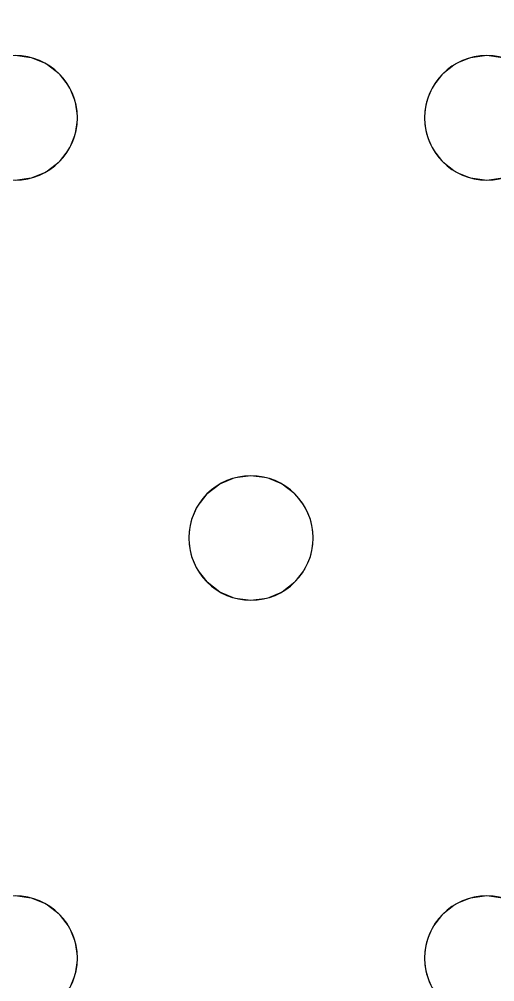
# Model space of a CAD drawing. Header units: millimetres. Extents: x -1 to 1601, y -701 to 1.
# Drawn here: x 340.1 to 370.7, y -153.5 to -91.7 of the extents above; entities that cross this region are included whole.
import ezdxf

# ---------------------------------------------------------------- set-up
doc = ezdxf.new("R2010")
doc.units = ezdxf.units.MM
doc.layers.add('IQ_200_3D', color=1, linetype='Continuous')
doc.layers.add('IQ_204_2D', color=7, linetype='Continuous')

msp = doc.modelspace()

# ---------------------------------------------------------------- linework, layer by layer
at = {"layer": 'IQ_200_3D', "lineweight": 18}
for points, invisible_edges in [([(122.762, -68.034, 850), (1477.238, -68.034, 850), (1477.238, -397.966, 850), (122.762, -397.966, 850)], 10), ([(122.762, -68.034, 860), (122.762, -397.966, 860), (1477.238, -397.966, 860), (1477.238, -68.034, 860)], 5), ([(430.882, -94, 888), (401.584, -94.136, 888), (400.549, -94, 888), (124.649, -73, 888)], 13), ([(124.649, -73, 888), (400.549, -94, 888), (370.216, -94, 888), (339.882, -94, 888)], 15), ([(430.882, -94, 888), (124.649, -73, 888), (754.549, -73, 888)], 13), ([(430.882, -94, 890), (461.216, -94, 890), (754.549, -73, 890), (124.649, -73, 890)], 11), ([(400.549, -94, 890), (401.584, -94.136, 890), (430.882, -94, 890), (124.649, -73, 890)], 14), ([(370.216, -94, 890), (400.549, -94, 890), (124.649, -73, 890), (339.882, -94, 890)], 15), ([(339.882, -94, 888), (340.918, -94.136, 888), (340.918, -94.136, 890), (339.882, -94, 890)], 10), ([(340.918, -94.136, 888), (339.882, -94, 888), (370.216, -94, 888), (369.18, -94.136, 888)], 10), ([(340.918, -94.136, 890), (370.216, -94, 890), (339.882, -94, 890)], 3), ([(369.18, -94.136, 890), (370.216, -94, 890), (340.918, -94.136, 890), (341.882, -94.536, 890)], 10), ([(369.18, -94.136, 888), (370.216, -94, 888), (370.216, -94, 890), (369.18, -94.136, 890)], 10), ([(370.216, -94, 888), (371.251, -94.136, 888), (371.251, -94.136, 890), (370.216, -94, 890)], 10), ([(371.251, -94.136, 888), (370.216, -94, 888), (400.549, -94, 888), (399.514, -94.136, 888)], 10), ([(371.251, -94.136, 890), (399.514, -94.136, 890), (400.549, -94, 890), (370.216, -94, 890)], 5), ([(341.882, -94.536, 890), (340.918, -94.136, 890), (340.918, -94.136, 888), (341.882, -94.536, 888)], 10), ([(341.882, -94.536, 888), (340.918, -94.136, 888), (369.18, -94.136, 888), (368.216, -94.536, 888)], 10), ([(368.216, -94.536, 890), (369.18, -94.136, 890), (341.882, -94.536, 890), (342.711, -95.172, 890)], 10), ([(342.711, -95.172, 890), (341.882, -94.536, 890), (341.882, -94.536, 888), (342.711, -95.172, 888)], 10), ([(342.711, -95.172, 888), (341.882, -94.536, 888), (368.216, -94.536, 888), (367.387, -95.172, 888)], 10), ([(367.387, -95.172, 890), (368.216, -94.536, 890), (342.711, -95.172, 890), (343.347, -96, 890)], 10), ([(368.216, -94.536, 890), (367.387, -95.172, 890), (367.387, -95.172, 888), (368.216, -94.536, 888)], 10), ([(369.18, -94.136, 890), (368.216, -94.536, 890), (368.216, -94.536, 888), (369.18, -94.136, 888)], 10), ([(343.347, -96, 890), (342.711, -95.172, 890), (342.711, -95.172, 888), (343.347, -96, 888)], 10), ([(367.387, -95.172, 888), (366.752, -96, 888), (343.347, -96, 888), (342.711, -95.172, 888)], 10), ([(366.752, -96, 890), (367.387, -95.172, 890), (343.347, -96, 890), (343.746, -96.965, 890)], 10), ([(367.387, -95.172, 890), (366.752, -96, 890), (366.752, -96, 888), (367.387, -95.172, 888)], 10), ([(343.746, -96.965, 890), (343.347, -96, 890), (343.347, -96, 888), (343.746, -96.965, 888)], 10), ([(343.746, -96.965, 888), (343.347, -96, 888), (366.752, -96, 888), (366.352, -96.965, 888)], 10), ([(343.746, -96.965, 890), (343.882, -98, 890), (366.352, -96.965, 890), (366.752, -96, 890)], 10), ([(366.752, -96, 890), (366.352, -96.965, 890), (366.352, -96.965, 888), (366.752, -96, 888)], 10), ([(343.882, -98, 890), (343.746, -96.965, 890), (343.746, -96.965, 888), (343.882, -98, 888)], 2), ([(343.882, -98, 888), (343.746, -96.965, 888), (366.352, -96.965, 888), (366.216, -98, 888)], 10), ([(366.216, -98, 890), (366.352, -96.965, 890), (343.882, -98, 890), (343.746, -99.035, 890)], 10), ([(366.352, -96.965, 890), (366.216, -98, 890), (366.216, -98, 888), (366.352, -96.965, 888)], 8), ([(343.746, -99.035, 890), (343.882, -98, 890), (343.882, -98, 888), (343.746, -99.035, 888)], 8), ([(343.746, -99.035, 888), (343.882, -98, 888), (366.216, -98, 888), (366.352, -99.035, 888)], 10), ([(343.746, -99.035, 890), (366.352, -99.035, 890), (366.216, -98, 890)], 13), ([(366.216, -98, 890), (366.352, -99.035, 890), (366.352, -99.035, 888), (366.216, -98, 888)], 2), ([(343.347, -100, 890), (343.746, -99.035, 890), (343.746, -99.035, 888), (343.347, -100, 888)], 10), ([(343.347, -100, 888), (343.746, -99.035, 888), (366.352, -99.035, 888), (366.752, -100, 888)], 10), ([(343.347, -100, 890), (366.752, -100, 890), (366.352, -99.035, 890), (343.746, -99.035, 890)], 5), ([(366.352, -99.035, 890), (366.752, -100, 890), (366.752, -100, 888), (366.352, -99.035, 888)], 10), ([(342.711, -100.828, 890), (343.347, -100, 890), (343.347, -100, 888), (342.711, -100.828, 888)], 10), ([(343.347, -100, 888), (366.752, -100, 888), (355.049, -121, 888), (342.711, -100.828, 888)], 7), ([(342.711, -100.828, 890), (354.014, -121.136, 890), (355.049, -121, 890), (343.347, -100, 890)], 5), ([(355.049, -121, 890), (367.387, -100.828, 890), (366.752, -100, 890), (343.347, -100, 890)], 13), ([(367.387, -100.828, 888), (356.084, -121.136, 888), (355.049, -121, 888), (366.752, -100, 888)], 5), ([(366.752, -100, 890), (367.387, -100.828, 890), (367.387, -100.828, 888), (366.752, -100, 888)], 10), ([(341.882, -101.464, 890), (342.711, -100.828, 890), (342.711, -100.828, 888), (341.882, -101.464, 888)], 10), ([(341.882, -101.464, 888), (342.711, -100.828, 888), (354.014, -121.136, 888), (353.049, -121.536, 888)], 10), ([(354.014, -121.136, 890), (342.711, -100.828, 890), (341.882, -101.464, 890)], 13), ([(355.049, -121, 888), (354.014, -121.136, 888), (342.711, -100.828, 888)], 14), ([(356.084, -121.136, 890), (367.387, -100.828, 890), (355.049, -121, 890)], 3), ([(368.216, -101.464, 888), (357.049, -121.536, 888), (356.084, -121.136, 888), (367.387, -100.828, 888)], 5), ([(356.084, -121.136, 890), (357.049, -121.536, 890), (368.216, -101.464, 890), (367.387, -100.828, 890)], 10), ([(367.387, -100.828, 890), (368.216, -101.464, 890), (368.216, -101.464, 888), (367.387, -100.828, 888)], 10), ([(351.585, -123, 888), (328.579, -123.965, 888), (328.18, -123, 888), (339.882, -102, 888)], 13), ([(351.585, -123, 890), (352.221, -122.172, 890), (339.882, -102, 890), (328.18, -123, 890)], 14), ([(340.918, -101.864, 888), (339.882, -102, 888), (339.882, -102, 890), (340.918, -101.864, 890)], 10), ([(339.882, -102, 888), (340.918, -101.864, 888), (352.221, -122.172, 888), (351.585, -123, 888)], 10), ([(352.221, -122.172, 890), (353.049, -121.536, 890), (340.918, -101.864, 890), (339.882, -102, 890)], 10), ([(340.918, -101.864, 890), (341.882, -101.464, 890), (341.882, -101.464, 888), (340.918, -101.864, 888)], 10), ([(340.918, -101.864, 888), (341.882, -101.464, 888), (353.049, -121.536, 888), (352.221, -122.172, 888)], 10), ([(353.049, -121.536, 890), (354.014, -121.136, 890), (341.882, -101.464, 890), (340.918, -101.864, 890)], 10), ([(369.18, -101.864, 888), (357.878, -122.172, 888), (357.049, -121.536, 888), (368.216, -101.464, 888)], 5), ([(368.216, -101.464, 890), (357.049, -121.536, 890), (369.18, -101.864, 890)], 3), ([(357.878, -122.172, 890), (370.216, -102, 890), (369.18, -101.864, 890), (357.049, -121.536, 890)], 5), ([(370.216, -102, 888), (358.513, -123, 888), (357.878, -122.172, 888), (369.18, -101.864, 888)], 5), ([(358.513, -123, 890), (370.216, -102, 890), (357.878, -122.172, 890)], 3), ([(381.918, -123, 888), (358.913, -123.965, 888), (358.513, -123, 888), (370.216, -102, 888)], 13), ([(370.216, -102, 890), (358.513, -123, 890), (381.918, -123, 890), (382.554, -122.172, 890)], 11), ([(368.216, -101.464, 890), (369.18, -101.864, 890), (369.18, -101.864, 888), (368.216, -101.464, 888)], 10), ([(370.216, -102, 888), (369.18, -101.864, 888), (369.18, -101.864, 890), (370.216, -102, 890)], 10), ([(371.251, -101.864, 888), (370.216, -102, 888), (370.216, -102, 890), (371.251, -101.864, 890)], 10), ([(382.554, -122.172, 888), (381.918, -123, 888), (370.216, -102, 888), (371.251, -101.864, 888)], 10), ([(371.251, -101.864, 890), (370.216, -102, 890), (382.554, -122.172, 890), (383.382, -121.536, 890)], 10), ([(354.014, -121.136, 890), (353.049, -121.536, 890), (353.049, -121.536, 888), (354.014, -121.136, 888)], 10), ([(354.014, -121.136, 888), (355.049, -121, 888), (355.049, -121, 890), (354.014, -121.136, 890)], 10), ([(355.049, -121, 888), (356.084, -121.136, 888), (356.084, -121.136, 890), (355.049, -121, 890)], 10), ([(357.049, -121.536, 890), (356.084, -121.136, 890), (356.084, -121.136, 888), (357.049, -121.536, 888)], 10), ([(353.049, -121.536, 890), (352.221, -122.172, 890), (352.221, -122.172, 888), (353.049, -121.536, 888)], 10), ([(357.878, -122.172, 890), (357.049, -121.536, 890), (357.049, -121.536, 888), (357.878, -122.172, 888)], 10), ([(352.221, -122.172, 890), (351.585, -123, 890), (351.585, -123, 888), (352.221, -122.172, 888)], 10), ([(358.513, -123, 890), (357.878, -122.172, 890), (357.878, -122.172, 888), (358.513, -123, 888)], 10), ([(328.579, -123.965, 890), (351.185, -123.965, 890), (351.585, -123, 890), (328.18, -123, 890)], 5), ([(351.185, -123.965, 888), (328.716, -125, 888), (328.579, -123.965, 888), (351.585, -123, 888)], 5), ([(351.585, -123, 890), (351.185, -123.965, 890), (351.185, -123.965, 888), (351.585, -123, 888)], 10), ([(358.913, -123.965, 890), (358.513, -123, 890), (358.513, -123, 888), (358.913, -123.965, 888)], 10), ([(358.913, -123.965, 890), (381.519, -123.965, 890), (381.918, -123, 890), (358.513, -123, 890)], 5), ([(358.913, -123.965, 888), (381.918, -123, 888), (381.519, -123.965, 888), (359.049, -125, 888)], 5), ([(351.049, -125, 888), (328.579, -126.035, 888), (328.716, -125, 888), (351.185, -123.965, 888)], 5), ([(328.716, -125, 890), (351.049, -125, 890), (351.185, -123.965, 890), (328.579, -123.965, 890)], 5), ([(351.185, -123.965, 890), (351.049, -125, 890), (351.049, -125, 888), (351.185, -123.965, 888)], 8), ([(359.049, -125, 890), (358.913, -123.965, 890), (358.913, -123.965, 888), (359.049, -125, 888)], 2), ([(381.382, -125, 888), (358.913, -126.035, 888), (359.049, -125, 888), (381.519, -123.965, 888)], 5), ([(381.519, -123.965, 890), (358.913, -123.965, 890), (359.049, -125, 890), (381.382, -125, 890)], 5), ([(328.579, -126.035, 888), (351.049, -125, 888), (351.185, -126.035, 888)], 13), ([(328.579, -126.035, 890), (351.185, -126.035, 890), (351.049, -125, 890), (328.716, -125, 890)], 5), ([(351.049, -125, 890), (351.185, -126.035, 890), (351.185, -126.035, 888), (351.049, -125, 888)], 2), ([(358.913, -126.035, 888), (381.382, -125, 888), (381.519, -126.035, 888), (358.513, -127, 888)], 5), ([(358.913, -126.035, 890), (359.049, -125, 890), (359.049, -125, 888), (358.913, -126.035, 888)], 8), ([(358.913, -126.035, 890), (381.519, -126.035, 890), (381.382, -125, 890), (359.049, -125, 890)], 5), ([(328.18, -127, 888), (328.579, -126.035, 888), (351.185, -126.035, 888), (351.585, -127, 888)], 10), ([(328.18, -127, 890), (351.585, -127, 890), (351.185, -126.035, 890), (328.579, -126.035, 890)], 5), ([(351.185, -126.035, 890), (351.585, -127, 890), (351.585, -127, 888), (351.185, -126.035, 888)], 10), ([(358.513, -127, 890), (358.913, -126.035, 890), (358.913, -126.035, 888), (358.513, -127, 888)], 10), ([(358.513, -127, 888), (381.519, -126.035, 888), (381.918, -127, 888), (370.216, -148, 888)], 13), ([(381.918, -127, 890), (381.519, -126.035, 890), (358.513, -127, 890), (370.216, -148, 890)], 14), ([(358.913, -126.035, 890), (358.513, -127, 890), (381.519, -126.035, 890)], 14), ([(339.882, -148, 888), (327.544, -127.828, 888), (328.18, -127, 888), (351.585, -127, 888)], 13), ([(339.882, -148, 890), (352.221, -127.828, 890), (351.585, -127, 890), (328.18, -127, 890)], 13), ([(352.221, -127.828, 888), (340.918, -148.136, 888), (339.882, -148, 888), (351.585, -127, 888)], 5), ([(351.585, -127, 890), (352.221, -127.828, 890), (352.221, -127.828, 888), (351.585, -127, 888)], 10), ([(357.878, -127.828, 890), (358.513, -127, 890), (358.513, -127, 888), (357.878, -127.828, 888)], 10), ([(357.878, -127.828, 888), (358.513, -127, 888), (370.216, -148, 888), (369.18, -148.136, 888)], 10), ([(358.513, -127, 890), (357.878, -127.828, 890), (370.216, -148, 890)], 14), ([(382.554, -127.828, 888), (371.251, -148.136, 888), (370.216, -148, 888), (381.918, -127, 888)], 5), ([(382.554, -127.828, 890), (381.918, -127, 890), (370.216, -148, 890), (371.251, -148.136, 890)], 10), ([(340.918, -148.136, 890), (353.049, -128.464, 890), (352.221, -127.828, 890), (339.882, -148, 890)], 5), ([(353.049, -128.464, 888), (341.882, -148.536, 888), (340.918, -148.136, 888), (352.221, -127.828, 888)], 5), ([(352.221, -127.828, 890), (353.049, -128.464, 890), (353.049, -128.464, 888), (352.221, -127.828, 888)], 10), ([(357.049, -128.464, 890), (357.878, -127.828, 890), (357.878, -127.828, 888), (357.049, -128.464, 888)], 10), ([(357.049, -128.464, 888), (357.878, -127.828, 888), (369.18, -148.136, 888), (368.216, -148.536, 888)], 10), ([(357.878, -127.828, 890), (357.049, -128.464, 890), (369.18, -148.136, 890), (370.216, -148, 890)], 10), ([(341.882, -148.536, 890), (354.014, -128.864, 890), (353.049, -128.464, 890), (340.918, -148.136, 890)], 5), ([(353.049, -128.464, 888), (354.014, -128.864, 888), (341.882, -148.536, 888)], 14), ([(353.049, -128.464, 890), (354.014, -128.864, 890), (354.014, -128.864, 888), (353.049, -128.464, 888)], 10), ([(356.084, -128.864, 890), (357.049, -128.464, 890), (357.049, -128.464, 888), (356.084, -128.864, 888)], 10), ([(356.084, -128.864, 888), (357.049, -128.464, 888), (368.216, -148.536, 888), (367.387, -149.172, 888)], 10), ([(357.049, -128.464, 890), (356.084, -128.864, 890), (368.216, -148.536, 890), (369.18, -148.136, 890)], 10), ([(342.711, -149.172, 888), (341.882, -148.536, 888), (354.014, -128.864, 888), (355.049, -129, 888)], 10), ([(354.014, -128.864, 890), (341.882, -148.536, 890), (342.711, -149.172, 890)], 13), ([(342.711, -149.172, 890), (343.347, -150, 890), (355.049, -129, 890), (354.014, -128.864, 890)], 10), ([(343.347, -150, 888), (342.711, -149.172, 888), (355.049, -129, 888), (366.752, -150, 888)], 14), ([(343.347, -150, 890), (343.746, -150.965, 890), (366.752, -150, 890), (355.049, -129, 890)], 14), ([(355.049, -129, 888), (354.014, -128.864, 888), (354.014, -128.864, 890), (355.049, -129, 890)], 10), ([(356.084, -128.864, 888), (355.049, -129, 888), (355.049, -129, 890), (356.084, -128.864, 890)], 10), ([(355.049, -129, 888), (356.084, -128.864, 888), (367.387, -149.172, 888), (366.752, -150, 888)], 10), ([(367.387, -149.172, 890), (356.084, -128.864, 890), (355.049, -129, 890), (366.752, -150, 890)], 5), ([(368.216, -148.536, 890), (356.084, -128.864, 890), (367.387, -149.172, 890)], 3), ([(339.882, -148, 888), (340.918, -148.136, 888), (340.918, -148.136, 890), (339.882, -148, 890)], 10), ([(341.882, -148.536, 890), (340.918, -148.136, 890), (340.918, -148.136, 888), (341.882, -148.536, 888)], 10), ([(369.18, -148.136, 890), (368.216, -148.536, 890), (368.216, -148.536, 888), (369.18, -148.136, 888)], 10), ([(369.18, -148.136, 888), (370.216, -148, 888), (370.216, -148, 890), (369.18, -148.136, 890)], 10), ([(370.216, -148, 888), (371.251, -148.136, 888), (371.251, -148.136, 890), (370.216, -148, 890)], 10), ([(342.711, -149.172, 890), (341.882, -148.536, 890), (341.882, -148.536, 888), (342.711, -149.172, 888)], 10), ([(368.216, -148.536, 890), (367.387, -149.172, 890), (367.387, -149.172, 888), (368.216, -148.536, 888)], 10), ([(343.347, -150, 890), (342.711, -149.172, 890), (342.711, -149.172, 888), (343.347, -150, 888)], 10), ([(367.387, -149.172, 890), (366.752, -150, 890), (366.752, -150, 888), (367.387, -149.172, 888)], 10), ([(343.746, -150.965, 890), (343.347, -150, 890), (343.347, -150, 888), (343.746, -150.965, 888)], 10), ([(343.746, -150.965, 888), (343.347, -150, 888), (366.752, -150, 888), (366.352, -150.965, 888)], 10), ([(366.352, -150.965, 890), (366.752, -150, 890), (343.746, -150.965, 890), (343.882, -152, 890)], 10), ([(366.752, -150, 890), (366.352, -150.965, 890), (366.352, -150.965, 888), (366.752, -150, 888)], 10), ([(343.882, -152, 890), (343.746, -150.965, 890), (343.746, -150.965, 888), (343.882, -152, 888)], 2), ([(343.882, -152, 888), (343.746, -150.965, 888), (366.352, -150.965, 888), (366.216, -152, 888)], 10), ([(366.216, -152, 890), (366.352, -150.965, 890), (343.882, -152, 890), (343.746, -153.035, 890)], 10), ([(366.352, -150.965, 890), (366.216, -152, 890), (366.216, -152, 888), (366.352, -150.965, 888)], 8), ([(343.746, -153.035, 890), (343.882, -152, 890), (343.882, -152, 888), (343.746, -153.035, 888)], 8), ([(343.746, -153.035, 888), (343.882, -152, 888), (366.216, -152, 888), (366.352, -153.035, 888)], 10), ([(343.746, -153.035, 890), (366.352, -153.035, 890), (366.216, -152, 890)], 13), ([(366.216, -152, 890), (366.352, -153.035, 890), (366.352, -153.035, 888), (366.216, -152, 888)], 2), ([(343.347, -154, 890), (343.746, -153.035, 890), (343.746, -153.035, 888), (343.347, -154, 888)], 10), ([(343.347, -154, 888), (343.746, -153.035, 888), (366.352, -153.035, 888), (366.752, -154, 888)], 10), ([(343.347, -154, 890), (366.752, -154, 890), (366.352, -153.035, 890), (343.746, -153.035, 890)], 5), ([(366.352, -153.035, 890), (366.752, -154, 890), (366.752, -154, 888), (366.352, -153.035, 888)], 10)]:
    msp.add_3dface(points, dxfattribs=dict(at, invisible_edges=invisible_edges))
at = {"layer": 'IQ_204_2D'}
for centre, start, end in [((339.882, -98), 0, 180), ((370.216, -98), 0, 180), ((339.882, -98), 180, 360), ((370.216, -98), 180, 0), ((355.049, -125), 0, 180), ((355.049, -125), 180, 360), ((339.882, -152), 0, 180), ((370.216, -152), 0, 180), ((339.882, -152), 180, 360), ((370.216, -152), 180, 0)]:
    msp.add_arc(centre, 4, start, end, dxfattribs=at)

# ---------------------------------------------------------------- meshes
at = {"layer": 'IQ_200_3D', "lineweight": 18}
mesh = msp.add_polyface(dxfattribs=at)
corners = [(1600, 0, 850), (1600, -700, 850), (0, -700, 850), (0, 0, 850), (1210.5, -594, 850), (1211.556, -602.023, 850), (1214.653, -609.5, 850), (1219.58, -615.92, 850), (1226, -620.847, 850), (1233.477, -623.944, 850), (1241.5, -625, 850), (1459.5, -625, 850), (1467.523, -623.944, 850), (1475, -620.847, 850), (1481.42, -615.92, 850), (1486.347, -609.5, 850), (1489.444, -602.023, 850), (1490.5, -594, 850), (1490.5, -476, 850), (1489.444, -467.977, 850), (1486.347, -460.5, 850), (1481.42, -454.08, 850), (1475, -449.153, 850), (1467.523, -446.056, 850), (1459.5, -445, 850), (1241.5, -445, 850), (1233.477, -446.056, 850), (1226, -449.153, 850), (1219.58, -454.08, 850), (1214.653, -460.5, 850), (1211.556, -467.977, 850), (1210.5, -476, 850), (1477.5, -68.034, 850), (122.5, -68.034, 850), (110.412, -69.625, 850), (99.148, -74.291, 850), (89.475, -81.713, 850), (82.053, -91.386, 850), (77.388, -102.65, 850), (75.796, -114.738, 850), (75.796, -351.262, 850), (77.388, -363.35, 850), (82.053, -374.614, 850), (89.475, -384.287, 850), (99.148, -391.709, 850), (110.412, -396.375, 850), (122.5, -397.966, 850), (1477.5, -397.966, 850), (1489.588, -396.375, 850), (1500.852, -391.709, 850), (1510.525, -384.287, 850), (1517.947, -374.614, 850), (1522.612, -363.35, 850), (1524.204, -351.262, 850), (1524.204, -114.738, 850), (1522.612, -102.65, 850), (1517.947, -91.386, 850), (1510.525, -81.713, 850), (1500.852, -74.291, 850), (1489.588, -69.625, 850)]
mesh.append_faces([[corners[k] for k in face] for face in [(37, 3, 36), (35, 3, 34), (4, 46, 31), (31, 46, 30), (55, 0, 54), (16, 1, 15), (14, 1, 13), (21, 49, 20), (11, 1, 10)]], dxfattribs={"vtx0": -1, "vtx1": -1})
mesh.append_faces([[corners[k] for k in face] for face in [(3, 37, 38), (3, 38, 39), (3, 39, 40, 2), (2, 40, 41), (46, 4, 5), (2, 6, 7), (46, 29, 30), (46, 28, 29), (26, 46, 47, 25), (46, 26, 27), (0, 59, 32, 3), (20, 49, 50, 19), (47, 24, 25), (0, 55, 56), (1, 52, 53), (19, 50, 51, 18), (1, 16, 17)]], dxfattribs={"vtx0": -1, "vtx2": -1})
mesh.append_faces([[corners[k] for k in face] for face in [(2, 45, 46, 5), (1, 17, 18, 51)]], dxfattribs={"vtx0": -1, "vtx2": -1, "vtx3": -1})
mesh.append_faces([[corners[k] for k in face] for face in [(41, 42, 2), (35, 36, 3), (33, 34, 3, 32), (43, 44, 2), (44, 45, 2), (42, 43, 2), (5, 6, 2), (27, 28, 46), (7, 8, 2), (8, 9, 2), (58, 59, 0), (56, 57, 0), (57, 58, 0), (51, 52, 1), (23, 24, 47), (11, 12, 1), (12, 13, 1), (14, 15, 1)]], dxfattribs={"vtx1": -1, "vtx2": -1})
mesh.append_faces([[corners[k] for k in face] for face in [(1, 2, 9, 10), (47, 48, 22, 23), (48, 49, 21, 22), (53, 54, 0, 1)]], dxfattribs={"vtx1": -1, "vtx3": -1})
mesh = msp.add_polyface(dxfattribs=at)
corners = [(1600, -700, 900), (1600, -23, 900), (0, -23, 900), (0, -700, 900), (90, -35.113, 900), (1510, -35.113, 900), (1529.382, -37.665, 900), (1547.443, -45.146, 900), (1562.953, -57.047, 900), (1574.854, -72.557, 900), (1582.335, -90.618, 900), (1584.887, -110, 900), (1584.887, -610, 900), (1582.335, -629.382, 900), (1574.854, -647.443, 900), (1562.953, -662.953, 900), (1547.443, -674.854, 900), (1529.382, -682.335, 900), (1510, -684.887, 900), (90, -684.887, 900), (70.618, -682.335, 900), (52.557, -674.854, 900), (37.047, -662.953, 900), (25.146, -647.443, 900), (17.665, -629.382, 900), (15.113, -610, 900), (15.113, -110, 900), (17.665, -90.618, 900), (25.146, -72.557, 900), (37.047, -57.047, 900), (52.557, -45.146, 900), (70.618, -37.665, 900)]
mesh.append_faces([[corners[k] for k in face] for face in [(9, 1, 8), (14, 0, 13), (31, 2, 30), (28, 2, 27), (21, 3, 20), (23, 3, 22)]], dxfattribs={"vtx0": -1, "vtx1": -1})
mesh.append_faces([[corners[k] for k in face] for face in [(1, 9, 10), (1, 11, 12, 0), (0, 14, 15), (0, 18, 19), (2, 28, 29), (3, 23, 24)]], dxfattribs={"vtx0": -1, "vtx2": -1})
mesh.append_faces([[corners[k] for k in face] for face in [(10, 11, 1), (5, 6, 1), (7, 8, 1), (6, 7, 1), (12, 13, 0), (15, 16, 0), (17, 18, 0), (16, 17, 0), (31, 4, 2), (29, 30, 2), (26, 27, 2), (21, 22, 3), (24, 25, 3)]], dxfattribs={"vtx1": -1, "vtx2": -1})
mesh.append_faces([[corners[k] for k in face] for face in [(4, 5, 1, 2), (25, 26, 2, 3), (19, 20, 3, 0)]], dxfattribs={"vtx1": -1, "vtx3": -1})
mesh = msp.add_polyface(dxfattribs=at)
corners = [(1510, -48.392, 890), (90, -48.392, 890), (66.424, -53.082, 890), (46.437, -66.437, 890), (33.082, -86.424, 890), (28.392, -110, 890), (28.392, -610, 890), (33.082, -633.576, 890), (46.437, -653.563, 890), (66.424, -666.918, 890), (90, -671.608, 890), (1510, -671.608, 890), (1533.576, -666.918, 890), (1553.563, -653.563, 890), (1566.918, -633.576, 890), (1571.608, -610, 890), (1571.608, -110, 890), (1566.918, -86.424, 890), (1553.563, -66.437, 890), (1533.576, -53.082, 890), (122.5, -418.034, 890), (1477.5, -418.034, 890), (1489.656, -419.634, 890), (1500.983, -424.326, 890), (1510.71, -431.79, 890), (1518.174, -441.517, 890), (1522.866, -452.844, 890), (1524.466, -465, 890), (1524.466, -605, 890), (1522.866, -617.156, 890), (1518.174, -628.483, 890), (1510.71, -638.21, 890), (1500.983, -645.674, 890), (1489.656, -650.366, 890), (1477.5, -651.966, 890), (122.5, -651.966, 890), (110.344, -650.366, 890), (99.017, -645.674, 890), (89.29, -638.21, 890), (81.826, -628.483, 890), (77.134, -617.156, 890), (75.534, -605, 890), (75.534, -465, 890), (77.134, -452.844, 890), (81.826, -441.517, 890), (89.29, -431.79, 890), (99.017, -424.326, 890), (110.344, -419.634, 890), (122.5, -68.034, 890), (1477.5, -68.034, 890), (1489.588, -69.625, 890), (1500.852, -74.291, 890), (1510.525, -81.713, 890), (1517.947, -91.386, 890), (1522.612, -102.65, 890), (1524.204, -114.738, 890), (1524.204, -351.262, 890), (1522.612, -363.35, 890), (1517.947, -374.614, 890), (1510.525, -384.287, 890), (1500.852, -391.709, 890), (1489.588, -396.375, 890), (1477.5, -397.966, 890), (122.5, -397.966, 890), (110.412, -396.375, 890), (99.148, -391.709, 890), (89.475, -384.287, 890), (82.053, -374.614, 890), (77.388, -363.35, 890), (75.796, -351.262, 890), (75.796, -114.738, 890), (77.388, -102.65, 890), (82.053, -91.386, 890), (89.475, -81.713, 890), (99.148, -74.291, 890), (110.412, -69.625, 890)]
mesh.append_faces([[corners[k] for k in face] for face in [(65, 47, 64), (75, 1, 74), (71, 5, 70), (73, 2, 72)]], dxfattribs={"vtx0": -1, "vtx1": -1})
mesh.append_faces([[corners[k] for k in face] for face in [(15, 28, 29, 14), (11, 32, 33), (16, 55, 56, 15), (54, 17, 18, 53), (53, 18, 19, 52), (52, 19, 0, 51), (0, 50, 51), (10, 37, 38, 9), (64, 47, 20, 63), (8, 39, 40, 7), (39, 8, 9, 38), (69, 42, 43), (1, 75, 48, 0), (3, 71, 72, 2)]], dxfattribs={"vtx0": -1, "vtx2": -1})
mesh.append_faces([[corners[k] for k in face] for face in [(6, 41, 42, 69)]], dxfattribs={"vtx0": -1, "vtx2": -1, "vtx3": -1})
mesh.append_faces([[corners[k] for k in face] for face in [(11, 33, 34, 35), (71, 3, 4, 5)]], dxfattribs={"vtx0": -1, "vtx3": -1})
mesh.append_faces([[corners[k] for k in face] for face in [(49, 50, 0, 48), (36, 37, 10)]], dxfattribs={"vtx1": -1, "vtx2": -1})
mesh.append_faces([[corners[k] for k in face] for face in [(27, 28, 15, 56)]], dxfattribs={"vtx1": -1, "vtx2": -1, "vtx3": -1})
mesh.append_faces([[corners[k] for k in face] for face in [(13, 14, 29, 30), (12, 13, 30, 31), (26, 27, 56, 57), (31, 32, 11, 12), (24, 25, 58, 59), (21, 22, 61, 62), (22, 23, 60, 61), (23, 24, 59, 60), (25, 26, 57, 58), (54, 55, 16, 17), (20, 21, 62, 63), (35, 36, 10, 11), (45, 46, 66, 67), (46, 47, 65, 66), (6, 7, 40, 41), (43, 44, 68, 69), (44, 45, 67, 68), (73, 74, 1, 2), (69, 70, 5, 6)]], dxfattribs={"vtx1": -1, "vtx3": -1})

doc.saveas('drawing.dxf')
